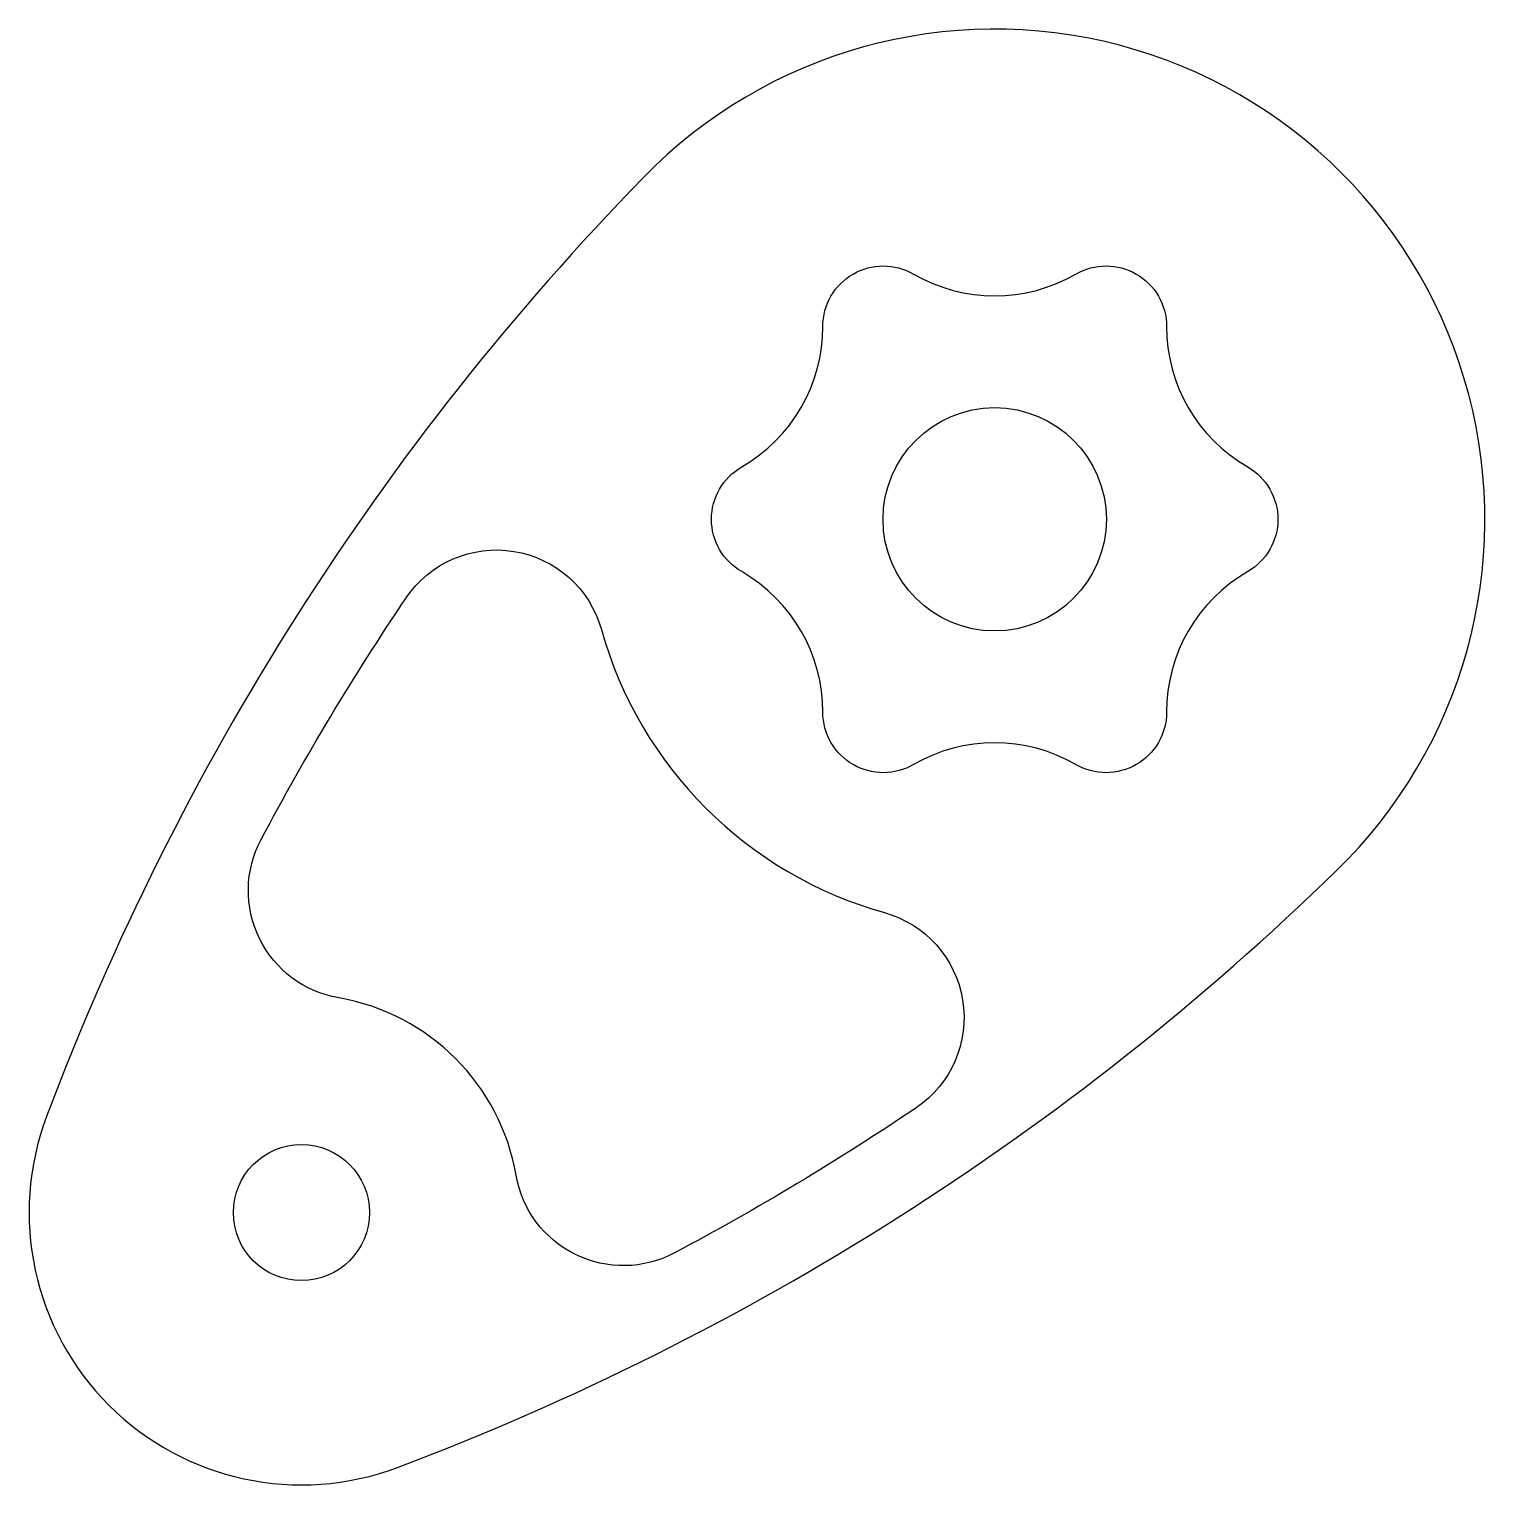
# Model space of a CAD drawing. Header units: millimetres. Extents: x -5 to 21.7, y -5 to 21.7.
import ezdxf

# ---------------------------------------------------------------- set-up
doc = ezdxf.new("R2010")
doc.units = ezdxf.units.MM

msp = doc.modelspace()

# ---------------------------------------------------------------- linework, layer by layer
for points in [[(1.763, -4.679, 0.103234), (19.005, 6.278, 1.013643), (6.278, 19.005, 0.103234), (-4.679, 1.763, 0.645046)], [(11.238, 17.231, 0.267949), (14.218, 17.231, -0.57735), (15.883, 16.27, 0.267949), (17.373, 13.689, -0.57735), (17.373, 11.767, 0.267949), (15.883, 9.186, -0.57735), (14.218, 8.225, 0.267949), (11.238, 8.225, -0.57735), (9.573, 9.186, 0.267949), (8.083, 11.767, -0.57735), (8.083, 13.689, 0.267949), (9.573, 16.27, -0.57735)], [(5.506, 10.705, 0.261889), (10.705, 5.506, -0.638944), (11.285, 1.923, -0.026695), (6.848, -0.742, -0.510011), (3.941, 0.684, 0.316827), (0.684, 3.941, -0.510011), (-0.742, 6.848, -0.026695), (1.923, 11.285, -0.638944)]]:
    msp.add_lwpolyline(points, format="xyb", close=True)
for centre, radius in [((12.728, 12.728), 2.05), ((0, 0), 1.25)]:
    msp.add_circle(centre, radius)

doc.saveas('drawing.dxf')
